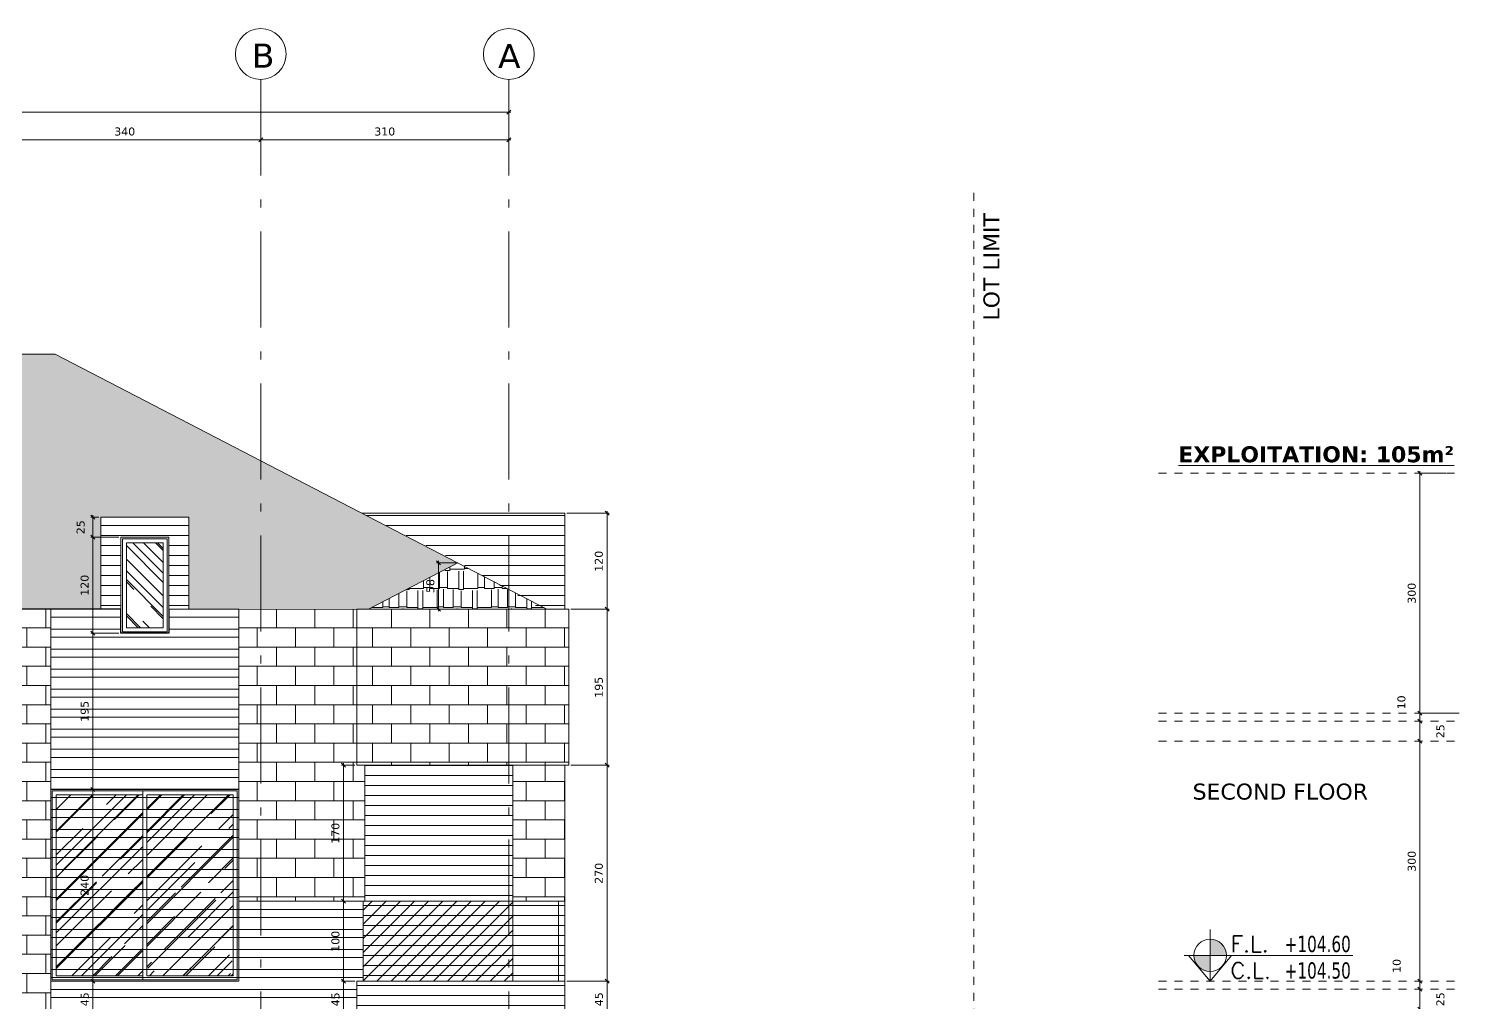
# Model space of a CAD drawing. Header units: inches. Extents: x -48 to 777, y -156 to 510.
# Drawn here: x 439.7 to 457.61, y 8.04 to 20.21 of the extents above; entities that cross this region are included whole.
import ezdxf
from ezdxf.enums import TextEntityAlignment as Align

# ---------------------------------------------------------------- set-up
doc = ezdxf.new("R2010")
doc.units = ezdxf.units.IN
doc.header["$MEASUREMENT"] = 0
for name, pattern in [('ACAD_ISO10W100', [18, 12, -3, 0, -3]), ('HIDDEN', [0.375, 0.25, -0.125]), ('NUHA', [1.45, 0.75, -0.25, 0.2, -0.25])]:
    doc.linetypes.add(name, pattern=pattern)
doc.layers.get('Defpoints').update_dxf_attribs({"lineweight": 5})
for name, color, linetype, lineweight in [('A-ANNOTATION', 34, 'Continuous', 5), ('A-AXIS ST', 251, 'ACAD_ISO10W100', 5), ('A-DIM', 9, 'Continuous', 5), ('A-HIDDEN', 254, 'HIDDEN', 5), ('A-SIGNS1', 20, 'Continuous', 15), ('A-SIGNS2', 30, 'Continuous', 15), ('A-TEXT', 50, 'Continuous', 15), ('A-WINDOWS', 4, 'Continuous', 20), ('C-STONE', 42, 'Continuous', 30), ('D-GLASS', 171, 'Continuous', 20), ('D-STONE', 52, 'Continuous', 20), ('D-WOOD', 32, 'Continuous', 20), ('H-GLASS', 111, 'Continuous', 5), ('H-WOOD', 26, 'Continuous', 5)]:
    doc.layers.add(name, color=color, linetype=linetype, lineweight=lineweight)
doc.layers.add('H-STONE', color=7, linetype='Continuous', lineweight=5, true_color=0xc8bd6a)
doc.layers.add('HH-DARK GREY', color=7, linetype='Continuous', lineweight=5, true_color=0x404040)
doc.styles.add('ROMAND', font='verdana.ttf')
doc.styles.add('ROMANS', font='romans__.ttf', dxfattribs={"height": 0.14})
doc.dimstyles.new('M-1.50', dxfattribs={"dimtxt": 0.1, "dimasz": 0.05, "dimexe": 0.025, "dimexo": 0.025, "dimgap": 0.05, "dimtad": 1, "dimlfac": 100, "dimrnd": 0.5, "dimzin": 9, "dimdsep": 46, "dimtxsty": 'ROMAND', "dimblk": 'OBLIQUE', "dimcen": 1, "dimdle": 0.025, "dimclrd": 256, "dimclre": 256, "dimclrt": 2, "dimadec": 0, "dimazin": 0, "dimtfac": 0.666667, "dimtmove": 2, "dimatfit": 3, "dimfxl": 0.04, "dimtolj": 1, "dimtzin": 5, "dimlwd": -1, "dimlwe": -1, "dimarcsym": 0})
pattern_1 = [(45, (-594.3988, 130.57707), (0.25455844, 0.67882251), [4.5, -0.6, 1.5, -0.3]), (45, (-594.22274, 130.96527), (-0.49426764, 0.07000357), [0.9, -0.099, 1.8, -0.225]), (45, (-594.47305, 130.86345), (0.960958116, 1.24521504), [2.4, -0.42, 1.2, -0.3])]
pattern_2 = [(0, (0, 96.73333), (0.51, 0.24), [0.12, -0.1, 0.14, -0.06, 0.18, -0.08]), (0, (0.12, 96.74333), (0.51, 0.24), [0.1, -0.38, 0.08, -0.12]), (0, (0.36, 96.71833), (0.51, 0.24), [0.06, -0.62]), (90, (0, 96.73333), (-0.17, 0.24), [0.23, -0.73]), (90, (0.12, 96.73333), (-0.17, 0.24), [0.225, -0.735]), (90, (0.22, 96.73333), (-0.17, 0.24), [0.21, -0.75]), (90, (0.36, 96.71833), (-0.17, 0.24), [0.23, -0.73]), (90, (0.42, 96.71833), (-0.17, 0.24), [0.23, -0.73]), (90, (0.6, 96.73333), (-0.17, 0.24), [0.22, -0.74])]

# ---------------------------------------------------------------- blocks, each defined once
blk = doc.blocks.new('GXFHGCGFCD')
at = {"layer": 'A-SIGNS1', "linetype": 'NUHA'}
h = blk.add_hatch(color=256, dxfattribs=at)
h.paths.add_polyline_path([(90.382, 61.33), (90.382, 61.17), (90.542, 61.17, 0.414214)])
h.paths.add_polyline_path([(90.382, 61.17), (90.222, 61.17, 0.414214), (90.382, 61.01)])
at = {"layer": 'A-SIGNS1'}
for p, q in [((90.382, 60.914), (90.382, 61.426)), ((90.126, 61.17), (91.79, 61.17))]:
    blk.add_line(p, q, dxfattribs=at)
blk.add_circle((90.382, 61.17), 0.16, dxfattribs=at)
blk = doc.blocks.new('DGXFHXFGDFD')
at = {"layer": 'A-SIGNS1'}
blk.add_blockref('GXFHGCGFCD', (0, 0), dxfattribs=at)
at = {"layer": 'A-SIGNS2', "linetype": 'NUHA', "style": 'ROMANS'}
for s, p in [('F.L.', (90.583, 61.203)), ('C.L.', (90.583, 60.941))]:
    blk.add_text(s, height=0.16, dxfattribs=at).set_placement(p)
at = {"layer": 'A-SIGNS2', "style": 'ROMANS', "width": 0.910135, "flags": 4}
for tag, p, p2 in [('NIV.FINI', (91.116, 61.203), (91.79, 61.203)), ('NIV.BETON', (91.116, 60.941), (91.79, 60.941))]:
    blk.add_attdef(tag, text='', height=0.16, dxfattribs=at).set_placement(p, p2, align=Align.FIT)
blk = doc.blocks.new('_Oblique')
at = {"color": 0, "linetype": 'ByBlock', "lineweight": -2}
blk.add_line((-0.5, -0.5), (0.5, 0.5), dxfattribs=at)
blk = doc.blocks.new('*D584')
at = {"layer": 'A-DIM', "transparency": 16777216}
blk.add_line((457.092, 7.928), (457.092, 8.228), dxfattribs=at)
at = {"layer": 'Defpoints', "color": 0, "transparency": 16777216}
for p in [(457.092, 8.203), (457.092, 8.203), (457.092, 7.953)]:
    blk.add_point(p, dxfattribs=at)
at = {"layer": 'A-DIM', "transparency": 16777216, "xscale": 0.05, "yscale": 0.05, "zscale": 0.05}
for p, rotation in [((457.092, 8.203), 90), ((457.092, 7.953), 270)]:
    blk.add_blockref('_Oblique', p, dxfattribs=dict(at, rotation=rotation))
at = {"layer": 'A-DIM', "color": 2, "transparency": 16777216, "insert": (457.348, 8.078), "char_height": 0.1, "attachment_point": 5, "rotation": 90, "style": 'ROMAND'}
blk.add_mtext('\\A1;25', dxfattribs=at)
blk = doc.blocks.new('*D585')
at = {"layer": 'A-DIM', "transparency": 16777216}
blk.add_line((457.092, 8.178), (457.092, 8.328), dxfattribs=at)
at = {"layer": 'Defpoints', "color": 0, "transparency": 16777216}
for p in [(457.092, 8.303), (457.092, 8.303), (457.092, 8.203)]:
    blk.add_point(p, dxfattribs=at)
at = {"layer": 'A-DIM', "transparency": 16777216, "xscale": 0.05, "yscale": 0.05, "zscale": 0.05}
for p, rotation in [((457.092, 8.303), 90), ((457.092, 8.203), 270)]:
    blk.add_blockref('_Oblique', p, dxfattribs=dict(at, rotation=rotation))
at = {"layer": 'A-DIM', "color": 2, "transparency": 16777216, "insert": (456.802, 8.495), "char_height": 0.1, "attachment_point": 5, "rotation": 90, "style": 'ROMAND'}
blk.add_mtext('\\A1;10', dxfattribs=at)
blk = doc.blocks.new('*D586')
at = {"layer": 'A-DIM', "transparency": 16777216}
blk.add_line((457.092, 8.278), (457.092, 11.328), dxfattribs=at)
at = {"layer": 'Defpoints', "color": 0, "transparency": 16777216}
for p in [(457.092, 11.303), (457.092, 11.303), (457.092, 8.303)]:
    blk.add_point(p, dxfattribs=at)
at = {"layer": 'A-DIM', "transparency": 16777216, "xscale": 0.05, "yscale": 0.05, "zscale": 0.05}
for p, rotation in [((457.092, 11.303), 90), ((457.092, 8.303), 270)]:
    blk.add_blockref('_Oblique', p, dxfattribs=dict(at, rotation=rotation))
at = {"layer": 'A-DIM', "color": 2, "transparency": 16777216, "insert": (456.99, 9.803), "char_height": 0.1, "attachment_point": 5, "rotation": 90, "style": 'ROMAND'}
blk.add_mtext('\\A1;300', dxfattribs=at)
blk = doc.blocks.new('*D587')
at = {"layer": 'A-DIM', "transparency": 16777216}
blk.add_line((457.092, 11.278), (457.092, 11.578), dxfattribs=at)
at = {"layer": 'Defpoints', "color": 0, "transparency": 16777216}
for p in [(457.092, 11.553), (457.092, 11.553), (457.092, 11.303)]:
    blk.add_point(p, dxfattribs=at)
at = {"layer": 'A-DIM', "transparency": 16777216, "xscale": 0.05, "yscale": 0.05, "zscale": 0.05}
for p, rotation in [((457.092, 11.553), 90), ((457.092, 11.303), 270)]:
    blk.add_blockref('_Oblique', p, dxfattribs=dict(at, rotation=rotation))
at = {"layer": 'A-DIM', "color": 2, "transparency": 16777216, "insert": (457.348, 11.428), "char_height": 0.1, "attachment_point": 5, "rotation": 90, "style": 'ROMAND'}
blk.add_mtext('\\A1;25', dxfattribs=at)
blk = doc.blocks.new('*D588')
at = {"layer": 'A-DIM', "transparency": 16777216}
blk.add_line((457.092, 11.528), (457.092, 11.678), dxfattribs=at)
at = {"layer": 'Defpoints', "color": 0, "transparency": 16777216}
for p in [(457.092, 11.653), (457.092, 11.653), (457.092, 11.553)]:
    blk.add_point(p, dxfattribs=at)
at = {"layer": 'A-DIM', "transparency": 16777216, "xscale": 0.05, "yscale": 0.05, "zscale": 0.05}
for p, rotation in [((457.092, 11.653), 90), ((457.092, 11.553), 270)]:
    blk.add_blockref('_Oblique', p, dxfattribs=dict(at, rotation=rotation))
at = {"layer": 'A-DIM', "color": 2, "transparency": 16777216, "insert": (456.861, 11.789), "char_height": 0.1, "attachment_point": 5, "rotation": 90, "style": 'ROMAND'}
blk.add_mtext('\\A1;10', dxfattribs=at)
blk = doc.blocks.new('*D589')
at = {"layer": 'A-DIM', "transparency": 16777216}
for p, q in [((457.415, 14.653), (457.067, 14.653)), ((457.092, 14.678), (457.092, 11.628)), ((457.584, 11.653), (457.067, 11.653))]:
    blk.add_line(p, q, dxfattribs=at)
at = {"layer": 'Defpoints', "color": 0, "transparency": 16777216}
for p in [(457.44, 14.653), (457.092, 11.653), (457.609, 11.653)]:
    blk.add_point(p, dxfattribs=at)
at = {"layer": 'A-DIM', "transparency": 16777216, "xscale": 0.05, "yscale": 0.05, "zscale": 0.05}
for p, rotation in [((457.092, 14.653), 90), ((457.092, 11.653), 270)]:
    blk.add_blockref('_Oblique', p, dxfattribs=dict(at, rotation=rotation))
at = {"layer": 'A-DIM', "color": 2, "transparency": 16777216, "insert": (456.99, 13.153), "char_height": 0.1, "attachment_point": 5, "rotation": 90, "style": 'ROMAND'}
blk.add_mtext('\\A1;300', dxfattribs=at)
blk = doc.blocks.new('*D726')
at = {"layer": 'A-DIM', "transparency": 16777216}
for p, q in [((440.58, 14.103), (440.482, 14.103)), ((440.507, 14.128), (440.507, 13.828)), ((440.83, 13.853), (440.482, 13.853))]:
    blk.add_line(p, q, dxfattribs=at)
at = {"layer": 'Defpoints', "color": 0, "transparency": 16777216}
for p in [(440.605, 14.103), (440.507, 13.853), (440.855, 13.853)]:
    blk.add_point(p, dxfattribs=at)
at = {"layer": 'A-DIM', "transparency": 16777216, "xscale": 0.05, "yscale": 0.05, "zscale": 0.05}
for p, rotation in [((440.507, 14.103), 90), ((440.507, 13.853), 270)]:
    blk.add_blockref('_Oblique', p, dxfattribs=dict(at, rotation=rotation))
at = {"layer": 'A-DIM', "color": 2, "transparency": 16777216, "insert": (440.355, 13.978), "char_height": 0.1, "attachment_point": 5, "rotation": 90, "style": 'ROMAND'}
blk.add_mtext('\\A1;25', dxfattribs=at)
blk = doc.blocks.new('*D727')
at = {"layer": 'A-DIM', "transparency": 16777216}
for p, q in [((440.83, 13.853), (440.482, 13.853)), ((440.507, 13.878), (440.507, 12.628)), ((440.83, 12.653), (440.482, 12.653))]:
    blk.add_line(p, q, dxfattribs=at)
at = {"layer": 'Defpoints', "color": 0, "transparency": 16777216}
for p in [(440.855, 13.853), (440.507, 12.653), (440.855, 12.653)]:
    blk.add_point(p, dxfattribs=at)
at = {"layer": 'A-DIM', "transparency": 16777216, "xscale": 0.05, "yscale": 0.05, "zscale": 0.05}
for p, rotation in [((440.507, 13.853), 90), ((440.507, 12.653), 270)]:
    blk.add_blockref('_Oblique', p, dxfattribs=dict(at, rotation=rotation))
at = {"layer": 'A-DIM', "color": 2, "transparency": 16777216, "insert": (440.405, 13.253), "char_height": 0.1, "attachment_point": 5, "rotation": 90, "style": 'ROMAND'}
blk.add_mtext('\\A1;120', dxfattribs=at)
blk = doc.blocks.new('*D728')
at = {"layer": 'A-DIM', "transparency": 16777216}
for p, q in [((440.83, 12.653), (440.482, 12.653)), ((440.507, 12.678), (440.507, 10.677)), ((440.878, 10.702), (440.482, 10.702))]:
    blk.add_line(p, q, dxfattribs=at)
at = {"layer": 'Defpoints', "color": 0, "transparency": 16777216}
for p in [(440.855, 12.653), (440.507, 10.702), (440.903, 10.702)]:
    blk.add_point(p, dxfattribs=at)
at = {"layer": 'A-DIM', "transparency": 16777216, "xscale": 0.05, "yscale": 0.05, "zscale": 0.05}
for p, rotation in [((440.507, 12.653), 90), ((440.507, 10.702), 270)]:
    blk.add_blockref('_Oblique', p, dxfattribs=dict(at, rotation=rotation))
at = {"layer": 'A-DIM', "color": 2, "transparency": 16777216, "insert": (440.405, 11.677), "char_height": 0.1, "attachment_point": 5, "rotation": 90, "style": 'ROMAND'}
blk.add_mtext('\\A1;195', dxfattribs=at)
blk = doc.blocks.new('*D729')
at = {"layer": 'A-DIM', "transparency": 16777216}
for p, q in [((440.878, 10.702), (440.482, 10.702)), ((440.507, 10.727), (440.507, 8.278)), ((440.729, 8.303), (440.482, 8.303))]:
    blk.add_line(p, q, dxfattribs=at)
at = {"layer": 'Defpoints', "color": 0, "transparency": 16777216}
for p in [(440.903, 10.702), (440.507, 8.303), (440.754, 8.303)]:
    blk.add_point(p, dxfattribs=at)
at = {"layer": 'A-DIM', "transparency": 16777216, "xscale": 0.05, "yscale": 0.05, "zscale": 0.05}
for p, rotation in [((440.507, 10.702), 90), ((440.507, 8.303), 270)]:
    blk.add_blockref('_Oblique', p, dxfattribs=dict(at, rotation=rotation))
at = {"layer": 'A-DIM', "color": 2, "transparency": 16777216, "insert": (440.405, 9.502), "char_height": 0.1, "attachment_point": 5, "rotation": 90, "style": 'ROMAND'}
blk.add_mtext('\\A1;240', dxfattribs=at)
blk = doc.blocks.new('*D730')
at = {"layer": 'A-DIM', "transparency": 16777216}
for p, q in [((440.729, 8.303), (440.482, 8.303)), ((440.507, 8.328), (440.507, 7.828)), ((440.767, 7.853), (440.482, 7.853))]:
    blk.add_line(p, q, dxfattribs=at)
at = {"layer": 'Defpoints', "color": 0, "transparency": 16777216}
for p in [(440.754, 8.303), (440.507, 7.853), (440.792, 7.853)]:
    blk.add_point(p, dxfattribs=at)
at = {"layer": 'A-DIM', "transparency": 16777216, "xscale": 0.05, "yscale": 0.05, "zscale": 0.05}
for p, rotation in [((440.507, 8.303), 90), ((440.507, 7.853), 270)]:
    blk.add_blockref('_Oblique', p, dxfattribs=dict(at, rotation=rotation))
at = {"layer": 'A-DIM', "color": 2, "transparency": 16777216, "insert": (440.406, 8.078), "char_height": 0.1, "attachment_point": 5, "rotation": 90, "style": 'ROMAND'}
blk.add_mtext('\\A1;45', dxfattribs=at)
blk = doc.blocks.new('*D734')
at = {"layer": 'A-DIM', "transparency": 16777216}
for p, q in [((446.43, 14.153), (446.958, 14.153)), ((446.933, 14.178), (446.933, 12.928)), ((446.48, 12.953), (446.958, 12.953))]:
    blk.add_line(p, q, dxfattribs=at)
at = {"layer": 'Defpoints', "color": 0, "transparency": 16777216}
for p in [(446.405, 14.153), (446.455, 12.953), (446.933, 12.953)]:
    blk.add_point(p, dxfattribs=at)
at = {"layer": 'A-DIM', "transparency": 16777216, "xscale": 0.05, "yscale": 0.05, "zscale": 0.05}
for p, rotation in [((446.933, 14.153), 90), ((446.933, 12.953), 270)]:
    blk.add_blockref('_Oblique', p, dxfattribs=dict(at, rotation=rotation))
at = {"layer": 'A-DIM', "color": 2, "transparency": 16777216, "insert": (446.831, 13.553), "char_height": 0.1, "attachment_point": 5, "rotation": 90, "style": 'ROMAND'}
blk.add_mtext('\\A1;120', dxfattribs=at)
blk = doc.blocks.new('*D735')
at = {"layer": 'A-DIM', "transparency": 16777216}
for p, q in [((446.48, 12.953), (446.958, 12.953)), ((446.933, 12.978), (446.933, 10.978)), ((446.48, 11.003), (446.958, 11.003))]:
    blk.add_line(p, q, dxfattribs=at)
at = {"layer": 'Defpoints', "color": 0, "transparency": 16777216}
for p in [(446.455, 12.953), (446.455, 11.003), (446.933, 11.003)]:
    blk.add_point(p, dxfattribs=at)
at = {"layer": 'A-DIM', "transparency": 16777216, "xscale": 0.05, "yscale": 0.05, "zscale": 0.05}
for p, rotation in [((446.933, 12.953), 90), ((446.933, 11.003), 270)]:
    blk.add_blockref('_Oblique', p, dxfattribs=dict(at, rotation=rotation))
at = {"layer": 'A-DIM', "color": 2, "transparency": 16777216, "insert": (446.831, 11.978), "char_height": 0.1, "attachment_point": 5, "rotation": 90, "style": 'ROMAND'}
blk.add_mtext('\\A1;195', dxfattribs=at)
blk = doc.blocks.new('*D736')
at = {"layer": 'A-DIM', "transparency": 16777216}
for p, q in [((446.48, 11.003), (446.958, 11.003)), ((446.933, 11.028), (446.933, 8.278)), ((446.43, 8.303), (446.958, 8.303))]:
    blk.add_line(p, q, dxfattribs=at)
at = {"layer": 'Defpoints', "color": 0, "transparency": 16777216}
for p in [(446.455, 11.003), (446.405, 8.303), (446.933, 8.303)]:
    blk.add_point(p, dxfattribs=at)
at = {"layer": 'A-DIM', "transparency": 16777216, "xscale": 0.05, "yscale": 0.05, "zscale": 0.05}
for p, rotation in [((446.933, 11.003), 90), ((446.933, 8.303), 270)]:
    blk.add_blockref('_Oblique', p, dxfattribs=dict(at, rotation=rotation))
at = {"layer": 'A-DIM', "color": 2, "transparency": 16777216, "insert": (446.831, 9.653), "char_height": 0.1, "attachment_point": 5, "rotation": 90, "style": 'ROMAND'}
blk.add_mtext('\\A1;270', dxfattribs=at)
blk = doc.blocks.new('*D737')
at = {"layer": 'A-DIM', "transparency": 16777216}
for p, q in [((446.43, 8.303), (446.958, 8.303)), ((446.933, 8.328), (446.933, 7.828)), ((446.43, 7.853), (446.958, 7.853))]:
    blk.add_line(p, q, dxfattribs=at)
at = {"layer": 'Defpoints', "color": 0, "transparency": 16777216}
for p in [(446.405, 8.303), (446.405, 7.853), (446.933, 7.853)]:
    blk.add_point(p, dxfattribs=at)
at = {"layer": 'A-DIM', "transparency": 16777216, "xscale": 0.05, "yscale": 0.05, "zscale": 0.05}
for p, rotation in [((446.933, 8.303), 90), ((446.933, 7.853), 270)]:
    blk.add_blockref('_Oblique', p, dxfattribs=dict(at, rotation=rotation))
at = {"layer": 'A-DIM', "color": 2, "transparency": 16777216, "insert": (446.832, 8.078), "char_height": 0.1, "attachment_point": 5, "rotation": 90, "style": 'ROMAND'}
blk.add_mtext('\\A1;45', dxfattribs=at)
blk = doc.blocks.new('*D740')
at = {"layer": 'A-DIM', "transparency": 16777216}
for p, q in [((443.781, 8.303), (443.616, 8.303)), ((443.641, 7.827), (443.641, 8.328)), ((443.781, 7.852), (443.616, 7.852))]:
    blk.add_line(p, q, dxfattribs=at)
at = {"layer": 'Defpoints', "color": 0, "transparency": 16777216}
for p in [(443.641, 8.303), (443.806, 8.303), (443.806, 7.852)]:
    blk.add_point(p, dxfattribs=at)
at = {"layer": 'A-DIM', "transparency": 16777216, "xscale": 0.05, "yscale": 0.05, "zscale": 0.05}
for p, rotation in [((443.641, 8.303), 90), ((443.641, 7.852), 270)]:
    blk.add_blockref('_Oblique', p, dxfattribs=dict(at, rotation=rotation))
at = {"layer": 'A-DIM', "color": 2, "transparency": 16777216, "insert": (443.54, 8.077), "char_height": 0.1, "attachment_point": 5, "rotation": 90, "style": 'ROMAND'}
blk.add_mtext('\\A1;45', dxfattribs=at)
blk = doc.blocks.new('*D741')
at = {"layer": 'A-DIM', "transparency": 16777216}
for p, q in [((443.641, 8.278), (443.641, 9.328)), ((443.861, 9.303), (443.616, 9.303)), ((443.781, 8.303), (443.616, 8.303))]:
    blk.add_line(p, q, dxfattribs=at)
at = {"layer": 'Defpoints', "color": 0, "transparency": 16777216}
for p in [(443.641, 9.303), (443.886, 9.303), (443.806, 8.303)]:
    blk.add_point(p, dxfattribs=at)
at = {"layer": 'A-DIM', "transparency": 16777216, "xscale": 0.05, "yscale": 0.05, "zscale": 0.05}
for p, rotation in [((443.641, 9.303), 90), ((443.641, 8.303), 270)]:
    blk.add_blockref('_Oblique', p, dxfattribs=dict(at, rotation=rotation))
at = {"layer": 'A-DIM', "color": 2, "transparency": 16777216, "insert": (443.539, 8.803), "char_height": 0.1, "attachment_point": 5, "rotation": 90, "style": 'ROMAND'}
blk.add_mtext('\\A1;100', dxfattribs=at)
blk = doc.blocks.new('*D742')
at = {"layer": 'A-DIM', "transparency": 16777216}
for p, q in [((443.781, 11.003), (443.616, 11.003)), ((443.641, 9.278), (443.641, 11.028)), ((443.861, 9.303), (443.616, 9.303))]:
    blk.add_line(p, q, dxfattribs=at)
at = {"layer": 'Defpoints', "color": 0, "transparency": 16777216}
for p in [(443.641, 11.003), (443.806, 11.003), (443.886, 9.303)]:
    blk.add_point(p, dxfattribs=at)
at = {"layer": 'A-DIM', "transparency": 16777216, "xscale": 0.05, "yscale": 0.05, "zscale": 0.05}
for p, rotation in [((443.641, 11.003), 90), ((443.641, 9.303), 270)]:
    blk.add_blockref('_Oblique', p, dxfattribs=dict(at, rotation=rotation))
at = {"layer": 'A-DIM', "color": 2, "transparency": 16777216, "insert": (443.539, 10.153), "char_height": 0.1, "attachment_point": 5, "rotation": 90, "style": 'ROMAND'}
blk.add_mtext('\\A1;170', dxfattribs=at)
blk = doc.blocks.new('*D743')
at = {"layer": 'A-DIM', "transparency": 16777216}
for p, q in [((445.043, 13.533), (444.803, 13.533)), ((444.828, 13.558), (444.828, 12.928)), ((445.055, 12.953), (444.803, 12.953))]:
    blk.add_line(p, q, dxfattribs=at)
at = {"layer": 'Defpoints', "color": 0, "transparency": 16777216}
for p in [(445.068, 13.533), (444.828, 12.953), (445.08, 12.953)]:
    blk.add_point(p, dxfattribs=at)
at = {"layer": 'A-DIM', "transparency": 16777216, "xscale": 0.05, "yscale": 0.05, "zscale": 0.05}
for p, rotation in [((444.828, 13.533), 90), ((444.828, 12.953), 270)]:
    blk.add_blockref('_Oblique', p, dxfattribs=dict(at, rotation=rotation))
at = {"layer": 'A-DIM', "color": 2, "transparency": 16777216, "insert": (444.725, 13.243), "char_height": 0.1, "attachment_point": 5, "rotation": 90, "style": 'ROMAND'}
blk.add_mtext('\\A1;58', dxfattribs=at)
blk = doc.blocks.new('*D830')
at = {"layer": 'A-DIM', "transparency": 16777216}
for p, q in [((445.73, 18.821), (442.58, 18.821)), ((442.605, 18.749), (442.605, 18.846)), ((445.705, 18.749), (445.705, 18.846))]:
    blk.add_line(p, q, dxfattribs=at)
at = {"layer": 'Defpoints', "color": 0, "transparency": 16777216}
for p in [(442.605, 18.821), (442.605, 18.724), (445.705, 18.724)]:
    blk.add_point(p, dxfattribs=at)
at = {"layer": 'A-DIM', "transparency": 16777216, "xscale": 0.05, "yscale": 0.05, "zscale": 0.05, "rotation": 180}
blk.add_blockref('_Oblique', (442.605, 18.821), dxfattribs=at)
at = {"layer": 'A-DIM', "transparency": 16777216, "xscale": 0.05, "yscale": 0.05, "zscale": 0.05}
blk.add_blockref('_Oblique', (445.705, 18.821), dxfattribs=at)
at = {"layer": 'A-DIM', "color": 2, "transparency": 16777216, "insert": (444.155, 18.923), "char_height": 0.1, "attachment_point": 5, "style": 'ROMAND'}
blk.add_mtext('\\A1;310', dxfattribs=at)
blk = doc.blocks.new('*D835')
at = {"layer": 'A-DIM', "transparency": 16777216}
for p, q in [((418.329, 19.165), (445.73, 19.165)), ((418.354, 17.888), (418.354, 19.19)), ((445.705, 18.597), (445.705, 19.19))]:
    blk.add_line(p, q, dxfattribs=at)
at = {"layer": 'Defpoints', "color": 0, "transparency": 16777216}
for p in [(445.705, 19.165), (445.705, 18.572), (418.354, 17.863)]:
    blk.add_point(p, dxfattribs=at)
at = {"layer": 'A-DIM', "transparency": 16777216, "xscale": 0.05, "yscale": 0.05, "zscale": 0.05, "rotation": 180}
blk.add_blockref('_Oblique', (418.354, 19.165), dxfattribs=at)
at = {"layer": 'A-DIM', "transparency": 16777216, "xscale": 0.05, "yscale": 0.05, "zscale": 0.05}
blk.add_blockref('_Oblique', (445.705, 19.165), dxfattribs=at)
at = {"layer": 'A-DIM', "color": 2, "transparency": 16777216, "insert": (432.03, 19.267), "char_height": 0.1, "attachment_point": 5, "style": 'ROMAND'}
blk.add_mtext('\\A1;2735', dxfattribs=at)
blk = doc.blocks.new('*D831')
at = {"layer": 'A-DIM', "transparency": 16777216}
for p, q in [((442.63, 18.821), (439.18, 18.821)), ((439.205, 18.647), (439.205, 18.846)), ((442.605, 18.749), (442.605, 18.846))]:
    blk.add_line(p, q, dxfattribs=at)
at = {"layer": 'Defpoints', "color": 0, "transparency": 16777216}
for p in [(439.205, 18.821), (439.205, 18.622), (442.605, 18.724)]:
    blk.add_point(p, dxfattribs=at)
at = {"layer": 'A-DIM', "transparency": 16777216, "xscale": 0.05, "yscale": 0.05, "zscale": 0.05, "rotation": 180}
blk.add_blockref('_Oblique', (439.205, 18.821), dxfattribs=at)
at = {"layer": 'A-DIM', "transparency": 16777216, "xscale": 0.05, "yscale": 0.05, "zscale": 0.05}
blk.add_blockref('_Oblique', (442.605, 18.821), dxfattribs=at)
at = {"layer": 'A-DIM', "color": 2, "transparency": 16777216, "insert": (440.905, 18.923), "char_height": 0.1, "attachment_point": 5, "style": 'ROMAND'}
blk.add_mtext('\\A1;340', dxfattribs=at)

msp = doc.modelspace()

# ---------------------------------------------------------------- hatches: boundary and pattern name
at = {"layer": 'H-GLASS'}
h = msp.add_hatch(dxfattribs=at)
h.set_pattern_fill('AR-RROOF', color=256, scale=0.3, angle=135)
h.set_pattern_definition([(135, (75.38063, -9e-14), (-0.6788225, 0.25455844), [4.5, -0.6, 1.5, -0.3]), (135, (74.99243, 0.17607), (-0.07000357, -0.49426764), [0.9, -0.099, 1.8, -0.225]), (135, (75.09425, -0.07425), (-1.24521504, 0.96095812), [2.4, -0.42, 1.2, -0.3])])
h.paths.add_polyline_path([(440.92547, 13.78252), (440.92547, 12.72252), (441.38547, 12.72252), (441.38547, 13.78252)])
h = msp.add_hatch(dxfattribs=at)
h.set_pattern_fill('AR-RROOF', color=256, scale=0.3, angle=45)
h.set_pattern_definition(pattern_1)
h.paths.add_polyline_path([(441.13047, 10.63247), (440.05047, 10.63247), (440.05047, 8.37252), (441.13047, 8.37252)])
h = msp.add_hatch(dxfattribs=at)
h.set_pattern_fill('AR-RROOF', color=256, scale=0.3, angle=45)
h.set_pattern_definition(pattern_1)
h.paths.add_polyline_path([(442.26047, 10.63247), (441.18047, 10.63247), (441.18047, 8.37252), (442.26047, 8.37252)])
h = msp.add_hatch(dxfattribs=at)
h.set_pattern_fill('ANSI31', color=256)
h.paths.add_polyline_path([(443.88551, 9.30252), (443.88551, 8.30252), (445.75539, 8.30252), (445.75539, 9.30252)])
at = {"layer": 'H-STONE'}
h = msp.add_hatch(dxfattribs=at)
h.set_pattern_fill('AR-B816', color=256, scale=0.03)
h.paths.add_polyline_path([(443.9055, 7.85252), (443.80555, 7.85252), (443.80555, 7.85205), (439.98047, 7.85205), (439.98047, 7.95205), (439.98047, 12.95252), (438.30555, 12.95252), (438.30555, 1.55252), (445.40539, 1.55252), (445.40539, 1.60252), (443.9055, 1.60252), (443.9055, 4.00252), (445.40539, 4.00252), (445.40539, 5.03252), (445.40539, 5.05252), (443.9055, 5.05252)])
h.paths.add_polyline_path([(442.33047, 4.00252), (442.33047, 1.60254), (439.98047, 1.60254), (439.98047, 4.00252)], flags=16)
h.paths.add_polyline_path([(442.31047, 3.98252), (442.31047, 1.62254), (441.13047, 1.62254), (440.00047, 1.62254), (440.00047, 3.98252), (441.13047, 3.98252)], flags=0)
h.paths.add_polyline_path([(442.31047, 3.98252), (442.31047, 1.62254), (440.00047, 1.62254), (440.00047, 3.98252)], flags=0)
h.paths.add_polyline_path([(442.26047, 3.93252), (442.26047, 1.67254), (441.18047, 1.67254), (441.18047, 3.93252)], flags=0)
h = msp.add_hatch(dxfattribs=at)
h.set_pattern_fill('AR-B816', color=256, scale=0.03)
h.paths.add_polyline_path([(442.33047, 9.30252), (443.9055, 9.30252), (443.9055, 11.00252), (443.80555, 11.00252), (443.80555, 12.95252), (442.33047, 12.95205), (442.33047, 12.85205), (442.33047, 10.70247)], flags=17)
h = msp.add_hatch(dxfattribs=at)
h.set_pattern_fill('AR-B816', color=256, scale=0.03)
h.paths.add_polyline_path([(446.45539, 12.95252), (443.80555, 12.95252), (443.80555, 11.00252), (443.9055, 11.00252), (446.45539, 11.00252)])
h = msp.add_hatch(dxfattribs=at)
h.set_pattern_fill('AR-B816', color=256, scale=0.03)
h.paths.add_polyline_path([(446.40539, 11.00252), (445.75539, 11.00252), (445.75539, 9.30252), (446.40539, 9.30252)])
at = {"layer": 'H-WOOD'}
h = msp.add_hatch(dxfattribs=at)
h.set_pattern_fill('ANSI31', color=256, angle=135)
h.paths.add_polyline_path([(446.40539, 14.15252), (443.87388, 14.15252), (445.08048, 13.5402), (446.12193, 12.95252), (446.40539, 12.95252)])
h = msp.add_hatch(dxfattribs=at)
h.set_pattern_fill('ANSI31', color=256, angle=135)
h.set_pattern_definition([(180, (75.38063, -9e-14), (-1e-17, -0.125), [])])
h.paths.add_polyline_path([(440.60547, 14.10252), (440.60547, 12.95252), (440.85547, 12.95252), (440.85547, 13.85252), (441.45547, 13.85252), (441.45547, 12.95252), (441.70547, 12.95252), (441.70547, 14.10252)])
h = msp.add_hatch(dxfattribs=at)
h.set_pattern_fill('ANSI31', color=256, angle=135)
h.paths.add_polyline_path([(445.75539, 9.30252), (445.75539, 11.00252), (443.9055, 11.00252), (443.9055, 9.30252)])
h = msp.add_hatch(dxfattribs=at)
h.set_pattern_fill('ANSI31', color=256, angle=135)
h.paths.add_polyline_path([(443.88551, 9.30252), (446.32539, 9.30252), (446.32539, 8.30252), (443.88551, 8.30252)])
h = msp.add_hatch(dxfattribs=at)
h.set_pattern_fill('ANSI31', color=256, angle=135)
edge = h.paths.add_edge_path()
edge.add_line((446.40539, 8.30252), (446.40539, 9.30252))
edge.add_line((446.40539, 9.30252), (445.75539, 9.30252))
edge.add_line((445.75539, 9.30252), (445.75539, 8.30252))
edge.add_line((445.75539, 8.30252), (446.40539, 8.30252))
h = msp.add_hatch(dxfattribs=at)
h.set_pattern_fill('ANSI31', color=256, angle=135)
h.paths.add_polyline_path([(446.40539, 8.30252), (443.80555, 8.30252), (443.80555, 7.85252), (446.40539, 7.85252)])
at = {"layer": 'HH-DARK GREY'}
h = msp.add_hatch(dxfattribs=at)
h.set_pattern_fill('AR-RSHKE', color=256, scale=0.02)
h.set_pattern_definition(pattern_2)
h.paths.add_polyline_path([(440.60547, 14.10252), (441.70547, 14.10252), (441.70547, 12.95205), (442.33047, 12.95205), (443.80555, 12.95252), (443.94888, 12.95252), (445.06783, 13.53306), (440.03774, 16.14281), (426.79573, 16.14281), (426.28531, 15.87799), (424.22813, 15.87799), (418.5895, 12.95252), (419.10382, 12.95252), (420.20382, 12.95252), (426.10382, 12.95252), (426.10382, 14.10252), (427.70383, 14.10252), (427.70383, 12.95252), (428.70382, 12.95252), (428.70382, 14.10252), (430.30383, 14.10252), (430.30383, 12.95252), (433.00754, 12.95252), (435.37969, 14.18326), (437.75184, 12.95252), (440.60547, 12.95252)])
h = msp.add_hatch(dxfattribs=at)
h.set_pattern_fill('AR-RSHKE', color=256, scale=0.02)
h.set_pattern_definition(pattern_2)
h.paths.add_polyline_path([(445.06783, 13.53306), (443.94888, 12.95252), (446.18679, 12.95252)])

# ---------------------------------------------------------------- linework, layer by layer
at = {"layer": 'A-ANNOTATION', "linetype": 'Continuous'}
for centre in [(442.60539, 19.89209), (445.70525, 19.89209)]:
    msp.add_circle(centre, 0.31723, dxfattribs=at)
at = {"layer": 'A-AXIS ST', "ltscale": 0.1}
for p, q in [((442.60539, 19.57485), (442.60539, -6.24262)), ((445.70525, 19.57485), (445.70525, -6.24262))]:
    msp.add_line(p, q, dxfattribs=at)
at = {"layer": 'A-HIDDEN', "ltscale": 0.4}
for p, q in [((451.51858, 18.15725), (451.51858, -6.77526)), ((453.82534, 14.65252), (457.56182, 14.65252)), ((453.82534, 11.65252), (457.56182, 11.65252)), ((453.82534, 11.55252), (457.56182, 11.55252)), ((453.82534, 11.30252), (457.56182, 11.30252)), ((453.82534, 8.30252), (457.56182, 8.30252)), ((453.82534, 8.20252), (457.56182, 8.20252))]:
    msp.add_line(p, q, dxfattribs=at)
at = {"layer": 'A-SIGNS1'}
msp.add_lwpolyline([(454.73823, 8.62692), (454.47033, 8.30252), (454.20033, 8.62692)], dxfattribs=at)
at = {"layer": 'A-WINDOWS'}
for points in [[(441.43547, 13.83252), (441.43547, 12.67252), (440.87547, 12.67252), (440.87547, 13.83252), (441.43547, 13.83252)], [(441.38547, 13.78252), (441.38547, 12.72252), (440.92547, 12.72252), (440.92547, 13.78252), (441.38547, 13.78252)]]:
    msp.add_lwpolyline(points, dxfattribs=at)
for points in [[(440.00047, 10.68247), (442.31047, 10.68247), (442.31047, 8.32252), (440.00047, 8.32252)], [(440.05047, 10.63247), (441.13047, 10.63247), (441.13047, 10.68247), (440.00047, 10.68247), (440.00047, 8.32252), (441.13047, 8.32252), (441.13047, 8.37252), (440.05047, 8.37252)], [(442.31047, 8.32252), (441.13047, 8.32252), (441.13047, 10.68247), (442.31047, 10.68247)], [(442.26047, 8.37252), (441.18047, 8.37252), (441.18047, 10.63247), (442.26047, 10.63247)]]:
    msp.add_lwpolyline(points, close=True, dxfattribs=at)
at = {"layer": 'C-STONE'}
for points in [[(440.85547, 12.95252), (430.30383, 12.95252)], [(441.45547, 12.95178), (441.45547, 12.65252), (440.85547, 12.65252), (440.85547, 12.95252)]]:
    msp.add_lwpolyline(points, dxfattribs=at)
at = {"layer": 'D-GLASS'}
msp.add_lwpolyline([(443.88551, 9.30252), (446.32539, 9.30252), (446.32539, 8.30252), (443.88551, 8.30252)], close=True, dxfattribs=at)
at = {"layer": 'D-STONE'}
for p, q in [((440.03774, 16.14281), (426.79573, 16.14281)), ((446.18181, 12.9551), (440.03774, 16.14281)), ((443.95385, 12.9551), (445.06783, 13.53306)), ((443.9055, 11.00252), (443.9055, 9.30252)), ((446.40539, 11.00252), (446.40539, 9.30252))]:
    msp.add_line(p, q, dxfattribs=at)
for points in [[(441.45547, 12.95177), (443.80555, 12.95252)], [(443.80555, 11.00252), (446.45539, 11.00252), (446.45539, 12.95252), (443.80555, 12.95252), (443.80555, 11.00252)]]:
    msp.add_lwpolyline(points, dxfattribs=at)
at = {"layer": 'D-WOOD'}
for p, q in [((440.85547, 12.65252), (440.85547, 13.85252)), ((441.45547, 13.85252), (441.45547, 12.65252)), ((439.98047, 7.85252), (439.98047, 12.95252)), ((442.33047, 10.70247), (442.33047, 12.95252)), ((445.75539, 11.00252), (445.75539, 9.30252)), ((439.98047, 9.30252), (439.98047, 8.30252)), ((442.33047, 9.30252), (443.9055, 9.30252))]:
    msp.add_line(p, q, dxfattribs=at)
for points in [[(443.87388, 14.15252), (446.40539, 14.15252), (446.40539, 12.95252)], [(440.85547, 12.85205), (439.98047, 12.85205), (439.98047, 12.95205), (440.85547, 12.95205)], [(441.45547, 12.85205), (442.33047, 12.85205), (442.33047, 12.95205), (441.45547, 12.95205)], [(441.45547, 12.70205), (442.33047, 12.70205), (442.33047, 12.60205), (439.98047, 12.60205), (439.98047, 12.70205), (440.85547, 12.70205)], [(439.98047, 8.30252), (439.98047, 10.70247), (442.33047, 10.70247), (442.33047, 8.30252), (439.98047, 8.30252)], [(446.40539, 8.30252), (446.40539, 9.30252), (445.75539, 9.30252), (445.75539, 8.30252), (446.40539, 8.30252)]]:
    msp.add_lwpolyline(points, dxfattribs=at)
for points in [[(441.70547, 14.10252), (440.60547, 14.10252), (440.60547, 12.95252), (440.85547, 12.95252), (440.85547, 13.85252), (441.45547, 13.85252), (441.45547, 12.95252), (441.70547, 12.95252)], [(439.98047, 12.45205), (442.33047, 12.45205), (442.33047, 12.35205), (439.98047, 12.35205)], [(439.98047, 12.20205), (442.33047, 12.20205), (442.33047, 12.10205), (439.98047, 12.10205)], [(439.98047, 11.95205), (442.33047, 11.95205), (442.33047, 11.85205), (439.98047, 11.85205)], [(439.98047, 11.70205), (442.33047, 11.70205), (442.33047, 11.60205), (439.98047, 11.60205)], [(439.98047, 11.45205), (442.33047, 11.45205), (442.33047, 11.35205), (439.98047, 11.35205)], [(439.98047, 11.20205), (442.33047, 11.20205), (442.33047, 11.10205), (439.98047, 11.10205)], [(439.98047, 10.95205), (442.33047, 10.95205), (442.33047, 10.85205), (439.98047, 10.85205)], [(439.98047, 10.70205), (442.33047, 10.70205), (442.33047, 10.60205), (439.98047, 10.60205)], [(439.98047, 10.45205), (442.33047, 10.45205), (442.33047, 10.35205), (439.98047, 10.35205)], [(439.98047, 10.20205), (442.33047, 10.20205), (442.33047, 10.10205), (439.98047, 10.10205)], [(439.98047, 9.95205), (442.33047, 9.95205), (442.33047, 9.85205), (439.98047, 9.85205)], [(439.98047, 9.70205), (442.33047, 9.70205), (442.33047, 9.60205), (439.98047, 9.60205)], [(439.98047, 9.45205), (442.33047, 9.45205), (442.33047, 9.35205), (439.98047, 9.35205)], [(439.98047, 9.20205), (443.88551, 9.20205), (443.88551, 9.10205), (439.98047, 9.10205)], [(439.98047, 8.95205), (443.88551, 8.95205), (443.88551, 8.85205), (439.98047, 8.85205)], [(439.98047, 8.70205), (443.88551, 8.70205), (443.88551, 8.60205), (439.98047, 8.60205)], [(439.98047, 8.45205), (443.88551, 8.45205), (443.88551, 8.35205), (439.98047, 8.35205)], [(446.40539, 8.30252), (443.80555, 8.30252), (443.80555, 7.85252), (446.40539, 7.85252)], [(439.98047, 8.20205), (443.80555, 8.20205), (443.80555, 8.10205), (439.98047, 8.10205)]]:
    msp.add_lwpolyline(points, close=True, dxfattribs=at)

# ---------------------------------------------------------------- block references
at = {"layer": 'A-SIGNS1'}
ref = msp.add_blockref('DGXFHXFGDFD', (339.93843, -68.88784), dxfattribs=dict(at, xscale=1.267200000000003, yscale=1.267200000000003, zscale=1.267200000000003))
ref.add_attrib('NIV.FINI', '+104.60', dxfattribs={"layer": 'A-SIGNS2', "height": 0.202752, "style": 'ROMAND', "width": 0.680836}).set_placement((455.40045, 8.66877), (456.22842, 8.66877), align=Align.FIT)
ref.add_attrib('NIV.BETON', '+104.50', dxfattribs={"layer": 'A-SIGNS2', "height": 0.202752, "style": 'ROMAND', "width": 0.680836}).set_placement((455.40045, 8.33701), (456.22842, 8.33701), align=Align.FIT)

# ---------------------------------------------------------------- texts
at = {"layer": 'A-ANNOTATION', "char_height": 0.3, "width": 5.0170833, "attachment_point": 7, "style": 'ROMAND'}
for s, insert in [('\\pi2.3954;B', (440.09806, 19.72214)), ('\\pi2.3727;A', (443.19793, 19.71614))]:
    msp.add_mtext(s, dxfattribs=dict(at, insert=insert))
at = {"layer": 'A-TEXT', "insert": (451.63648, 16.56127), "char_height": 0.2, "width": 3.1472551, "attachment_point": 1, "rotation": 90, "style": 'ROMAND'}
msp.add_mtext('LOT LIMIT', dxfattribs=at)
at = {"layer": 'A-TEXT', "char_height": 0.2, "style": 'ROMAND'}
for s, insert, width, attachment_point in [('{\\fVerdana|b1|i0|c0|p34;\\LEXPLOITATION: 105m²}', (457.5182, 14.78571), 3.8018074, 9), ('SECOND FLOOR', (454.25107, 10.7738), 3.1472551, 1)]:
    msp.add_mtext(s, dxfattribs=dict(at, insert=insert, width=width, attachment_point=attachment_point))

# ---------------------------------------------------------------- dimensions: what is measured, and where the dimension line sits
at = {"layer": 'A-DIM'}
for base, p1, p2, picture, middle in [((445.70525, 19.16483), (418.35382, 17.86343), (445.70525, 18.57179), '*D835', (432.02954, 19.26691)), ((439.20539, 18.82073), (442.60539, 18.72447), (439.20539, 18.62172), '*D831', (440.90539, 18.92281)), ((442.60539, 18.82073), (445.70525, 18.72447), (442.60539, 18.72447), '*D830', (444.15532, 18.92281))]:
    dim = msp.add_linear_dim(base=base, p1=p1, p2=p2, dimstyle='M-1.50', dxfattribs=at)
    dim.commit()
    dim.dimension.update_dxf_attribs({"geometry": picture, "text_midpoint": middle})
for base, p1, p2, picture, middle in [((457.09181, 11.65252), (457.43971, 14.65252), (457.60938, 11.65252), '*D589', (456.98973, 13.15252)), ((446.93289, 12.95252), (446.40539, 14.15252), (446.45539, 12.95252), '*D734', (446.83081, 13.55252)), ((440.50675, 13.85252), (440.60547, 14.10252), (440.85547, 13.85252), '*D726', (440.35466, 13.97752)), ((440.50675, 12.65252), (440.85547, 13.85252), (440.85547, 12.65252), '*D727', (440.40466, 13.25252)), ((444.82756, 12.95252), (445.06783, 13.53306), (445.08048, 12.95252), '*D743', (444.72528, 13.24279)), ((446.93289, 11.00252), (446.45539, 12.95252), (446.45539, 11.00252), '*D735', (446.83084, 11.97752)), ((440.506746, 10.702469), (440.85547, 12.652518), (440.902817, 10.702469), '*D728', (440.404697, 11.677493)), ((457.09181, 11.55252), (457.09181, 11.30252), (457.09181, 11.55252), '*D587', (457.34806, 11.42752)), ((457.09181, 11.30252), (457.09181, 8.30252), (457.09181, 11.30252), '*D586', (456.98973, 9.80252)), ((443.64079, 11.00252), (443.88551, 9.30252), (443.80555, 11.00252), '*D742', (443.53874, 10.15252)), ((446.93289, 8.30252), (446.45539, 11.00252), (446.40539, 8.30252), '*D736', (446.83081, 9.65252)), ((440.506746, 8.302518), (440.902817, 10.702469), (440.753814, 8.302518), '*D729', (440.404664, 9.502493)), ((443.64079, 9.30252), (443.80555, 8.30252), (443.88551, 9.30252), '*D741', (443.53874, 8.80252)), ((440.50675, 7.85252), (440.75381, 8.30252), (440.79223, 7.85252), '*D730', (440.4057, 8.07752)), ((443.64079, 8.30252), (443.80555, 7.85205), (443.80555, 8.30252), '*D740', (443.53975, 8.07728)), ((446.93289, 7.85252), (446.40539, 8.30252), (446.40539, 7.85252), '*D737', (446.83185, 8.07752)), ((457.09181, 8.20252), (457.09181, 7.95252), (457.09181, 8.20252), '*D584', (457.34806, 8.07752))]:
    dim = msp.add_linear_dim(base=base, p1=p1, p2=p2, angle=90, dimstyle='M-1.50', dxfattribs=at)
    dim.commit()
    dim.dimension.update_dxf_attribs({"geometry": picture, "text_midpoint": middle})
for base, p1, p2, picture, middle in [((457.09181, 11.65252), (457.09181, 11.55252), (457.09181, 11.65252), '*D588', (456.861, 11.78864)), ((457.09181, 8.30252), (457.09181, 8.20252), (457.09181, 8.30252), '*D585', (456.80174, 8.49518))]:
    dim = msp.add_linear_dim(base=base, p1=p1, p2=p2, angle=90, dimstyle='M-1.50', dxfattribs=at)
    dim.commit()
    dim.dimension.update_dxf_attribs({"geometry": picture, "text_midpoint": middle, "dimtype": 160})

doc.saveas('drawing.dxf')
